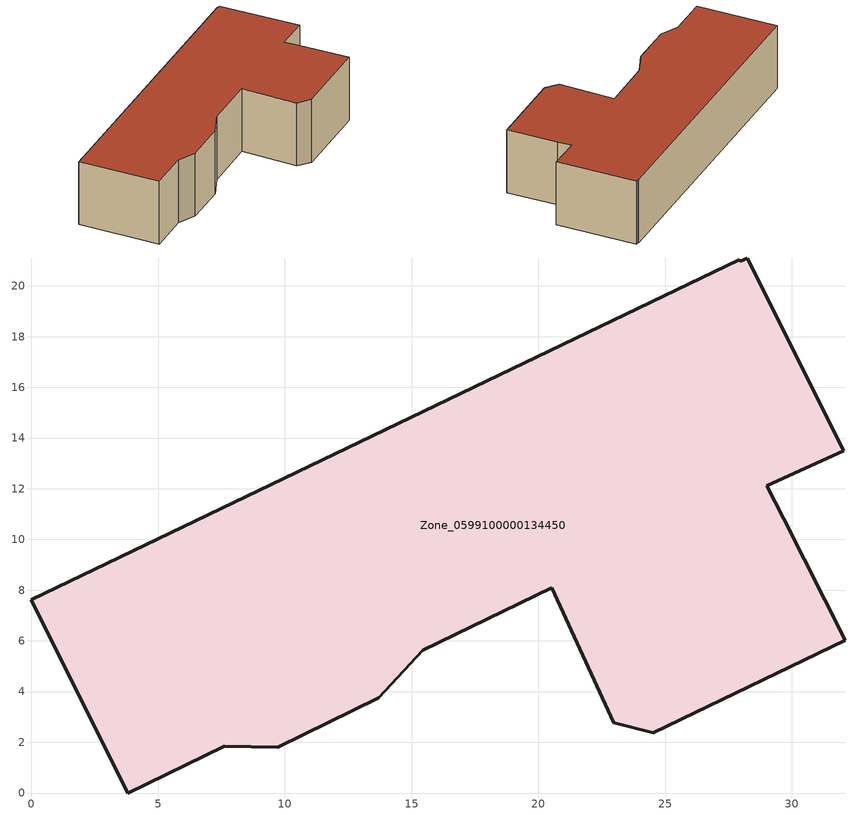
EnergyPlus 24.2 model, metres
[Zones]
Zone_0599100000134450
 floor ground (C_G): 28.23,21.1 32.05,13.5 29,12.11 29.68,10.81 32.1,6.02 24.52,2.38 22.98,2.77 20.52,8.1 15.44,5.63 13.7,3.75 9.71,1.8 7.61,1.84 3.81,0 0,7.63 27.92,21.03 27.95,20.97 z0
 wall outside (C_F): 3.81,0 7.61,1.84 9.71,1.8 13.7,3.75 15.44,5.63 20.52,8.1 22.98,2.77 24.52,2.38 32.1,6.02 29.68,10.81 29,12.11 32.05,13.5 28.23,21.1 27.95,20.97 27.92,21.03 0,7.63 3.81,0 z0:7.12
 roof outside (C_R): 32.05,13.5 28.23,21.1 27.95,20.97 27.92,21.03 0,7.63 3.81,0 7.61,1.84 9.71,1.8 13.7,3.75 15.44,5.63 20.52,8.1 22.98,2.77 24.52,2.38 32.1,6.02 29.68,10.81 29,12.11 z7.12
[BUILDING]
Pand.0599100000134450: North Axis=0; Terrain=City; Loads Convergence Tolerance Value=0.04; Temperature Convergence Tolerance Value=0.4; Solar Distribution=FullExterior; Maximum Number of Warmup Days=25; Minimum Number of Warmup Days=1
[Site:Location]
Rotterdam.The.Hague.AP_ZH_NLD Design_Conditions: Latitude=51.96; Longitude=4.45; Time Zone=1; Elevation=-4.5
[SITE:GROUNDTEMPERATURE:BUILDINGSURFACE]
18, 18, 18, 18, 18, 18, 18, 18, 18, 18, 18, 18
[MATERIAL] Thermal Absorptance=0.9; Solar Absorptance=0.7; Visible Absorptance=0.7
Name | Roughness | Thickness | Conductivity | Density | Specific Heat
G.TC.1946 | MediumSmooth | 0.15 | 1 | 540 | 1210
F.TC.1946 | Rough | 0.3 | 0.857143 | 1920 | 840
R.TC.1946 | MediumRough | 0.2 | 0.909091 | 1500 | 1000
[CONSTRUCTION]
C_G: G.TC.1946
C_F: F.TC.1946
C_R: R.TC.1946
[ZONE]
Zone_0599100000134450: Type=1; Multiplier=1; Ceiling Height=Autocalculate; Volume=Autocalculate; Floor Area=autocalculate; Part of Total Floor Area=Yes
[ZONEINFILTRATION:DESIGNFLOWRATE]
Infil_Zone_0599100000134450: Zone or ZoneList or Space or SpaceList=Zone_0599100000134450; Schedule=AlwaysOn; Design Flow Rate Calculation Method=Flow/Area; Flow Rate per Floor Area=0.003; Constant Term Coefficient=1; Temperature Term Coefficient=0; Velocity Term Coefficient=0; Velocity Squared Term Coefficient=0
[HVACTEMPLATE:ZONE:IDEALLOADSAIRSYSTEM]
Zone_0599100000134450: Maximum Heating Supply Air Temperature=50; Minimum Cooling Supply Air Temperature=13; Maximum Heating Supply Air Humidity Ratio=0.0156; Minimum Cooling Supply Air Humidity Ratio=0.0077; Heating Limit=NoLimit; Cooling Limit=NoLimit; Dehumidification Control Type=ConstantSensibleHeatRatio; Cooling Sensible Heat Ratio=0.7; Dehumidification Setpoint=60; Humidification Control Type=None; Humidification Setpoint=30; Outdoor Air Method=None; Outdoor Air Flow Rate per Person=0.00944; Outdoor Air Flow Rate per Zone Floor Area=0; Outdoor Air Flow Rate per Zone=0; Demand Controlled Ventilation Type=None; Outdoor Air Economizer Type=NoEconomizer; Heat Recovery Type=None; Sensible Heat Recovery Effectiveness=0.7; Latent Heat Recovery Effectiveness=0.65
[ZONECONTROL:THERMOSTAT]
ThermostatControl_Zone_0599100000134450: Zone or ZoneList=Zone_0599100000134450; Control Type Schedule=DualSetpointControlType; Control 1=Thermostat_Zone_0599100000134450; Temperature Difference Between Cutout And Setpoint=0
[THERMOSTATSETPOINT:DUALSETPOINT]
Thermostat_Zone_0599100000134450: Heating Setpoint Temperature Schedule=HeatingSetpoint_Zone_0599100000134450; Cooling Setpoint Temperature Schedule=CoolingSetpoint_Zone_0599100000134450
[SCHEDULE:COMPACT]
HeatingSetpoint_Zone_0599100000134450: Through: 12/31, For: AllDays, Until: 24:00, 21
CoolingSetpoint_Zone_0599100000134450: Through: 12/31, For: AllDays, Until: 24:00, 24
DualSetpointControlType: Through: 12/31, For: AllDays, Until: 24:00, 4
AlwaysOn: Through: 12/31, For: AllDays, Until: 24:00, 1
